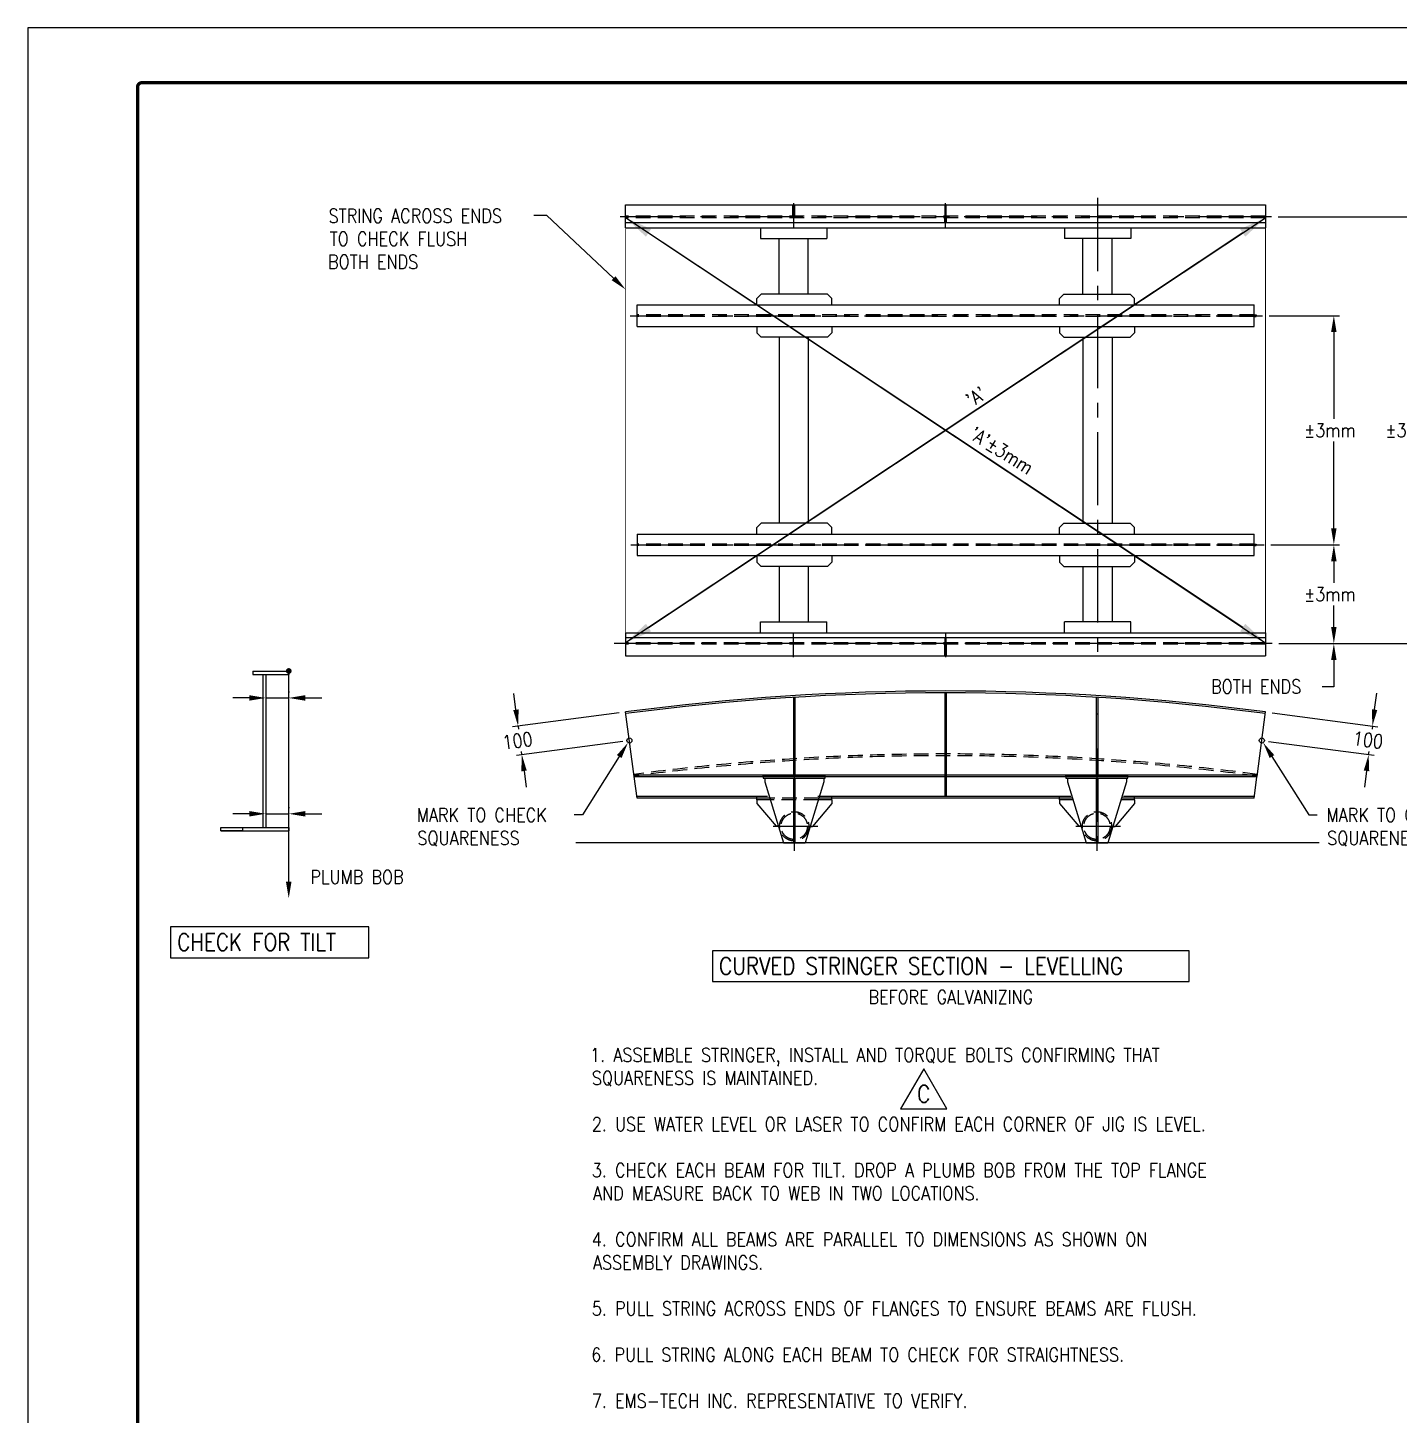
# Model space of a CAD drawing. Extents: x 0 to 13716, y 0 to 9144.
# Drawn here: x 0 to 4757, y 4330 to 9144 of the extents above; entities that cross this region are included whole.
import ezdxf
from ezdxf.enums import TextEntityAlignment as Align

# ---------------------------------------------------------------- set-up
doc = ezdxf.new("R2010")
doc.units = 0
doc.header["$LTSCALE"] = 8
doc.linetypes.add('CENTER', pattern=[50.8, 31.75, -6.35, 6.35, -6.35])
doc.linetypes.add('HIDDEN', pattern=[9.525, 6.35, -3.175])
doc.layers.get('DEFPOINTS').update_dxf_attribs({"linetype": 'CONTINUOUS'})
for name, color, linetype in [('EMS_BORDER', 7, 'CONTINUOUS'), ('EMS_CL', 1, 'CENTER'), ('EMS_DIM', 3, 'CONTINUOUS'), ('EMS_HIDDEN', 3, 'HIDDEN'), ('EMS_OBJECT', 2, 'CONTINUOUS'), ('EMS_REV', 7, 'CONTINUOUS'), ('EMS_SHEET', 252, 'CONTINUOUS'), ('EMS_TXT', 2, 'CONTINUOUS')]:
    doc.layers.add(name, color=color, linetype=linetype)
doc.styles.add('EMS', font='Romans.shx', dxfattribs={"width": 0.85, "height": 48})
doc.styles.add('EMS_M30', font='Romans.shx', dxfattribs={"width": 0.85, "height": 75})
doc.styles.add('EMS_STATUS', font='txt', dxfattribs={"oblique": 15, "height": 4.7625})
doc.styles.add('ROMANS', font='Romans', dxfattribs={"width": 0.85, "height": 48})
doc.dimstyles.get("Standard").update_dxf_attribs({"dimtxt": 2.5, "dimasz": 2.5, "dimexe": 1.25, "dimexo": 0.625, "dimtad": 1, "dimcen": 2.5, "dimazin": 3, "dimtfac": 1, "dimtmove": 0, "dimatfit": 3})

# ---------------------------------------------------------------- blocks, each defined once
blk = doc.blocks.new('EMS_BORDER')
at = {"layer": 'EMS_BORDER', "const_width": 0.762}
blk.add_lwpolyline([(900.7, 12.7), (26.4, 12.7, -0.414214), (25.4, 13.7), (25.4, 595.9, -0.414214), (26.4, 596.9), (900.7, 596.9, -0.414214), (901.7, 595.9), (901.7, 13.7, -0.414214)], format="xyb", close=True, dxfattribs=at)
at = {"layer": 'EMS_BORDER', "color": 7, "style": 'EMS_STATUS', "oblique": 15}
for tag, p in [('STATUSLINE1', (678.04, 46.72)), ('STATUSLINE2', (678.04, 40.37))]:
    blk.add_attdef(tag, text='', height=4.76, dxfattribs=at).set_placement(p, align=Align.CENTER)
at = {"layer": 'EMS_BORDER', "color": 2, "style": 'EMS', "width": 0.85}
for tag, p in [('SCALE', (608.16, 47.68)), ('DATE', (608.16, 36.58)), ('DRAWN', (608.16, 25.48)), ('CHECKED', (608.16, 14.38))]:
    blk.add_attdef(tag, text='', height=3.17, dxfattribs=at).set_placement(p, align=Align.CENTER)
at = {"layer": 'EMS_BORDER', "color": 7, "style": 'EMS', "width": 0.85}
for tag, height, p in [('DRAWINGTITLELINE1', 3.81, (856.17, 43.6)), ('DRAWINGTITLELINE2', 3.81, (856.17, 37.25)), ('DRAWINGTITLELINE3', 3.81, (856.17, 30.9)), ('PROJECTTITLELINE1', 3.81, (678.04, 23.6)), ('PROJECTTITLELINE2', 3.81, (678.04, 17.25)), ('DWGNO1', 3.97, (856.17, 15.25))]:
    blk.add_attdef(tag, text='', height=height, dxfattribs=at).set_placement(p, align=Align.CENTER)
at = {"layer": 'EMS_BORDER', "color": 2, "style": 'EMS', "oblique": 10, "width": 0.85}
blk.add_attdef('APP', text='', height=2.54, dxfattribs=at).set_placement((818.7, 15.96), align=Align.CENTER)
at = {"layer": 'EMS_BORDER', "color": 7, "style": 'EMS', "width": 0.85}
blk.add_attdef('REV', text='', height=3.81, dxfattribs=at).set_placement((893.7, 17.14), align=Align.MIDDLE_CENTER)
blk = doc.blocks.new('*U176')
at = {"layer": 'EMS_TXT', "style": 'EMS_M30', "width": 0.85}
for s, p in [('1. ASSEMBLE STRINGER, INSTALL AND TORQUE BOLTS CONFIRMING THAT', (1950.6, 5555.9)), ('SQUARENESS IS MAINTAINED.', (1956.5, 5475.9)), ('2. USE WATER LEVEL OR LASER TO CONFIRM EACH CORNER OF JIG IS LEVEL.', (1956.5, 5315.9)), ('3. CHECK EACH BEAM FOR TILT. DROP A PLUMB BOB FROM THE TOP FLANGE', (1956.5, 5155.9)), ('AND MEASURE BACK TO WEB IN TWO LOCATIONS.', (1960.4, 5075.9)), ('4. CONFIRM ALL BEAMS ARE PARALLEL TO DIMENSIONS AS SHOWN ON', (1956.5, 4915.9)), ('ASSEMBLY DRAWINGS.', (1960.4, 4835.9)), ('5. PULL STRING ACROSS ENDS OF FLANGES TO ENSURE BEAMS ARE FLUSH.', (1956.5, 4675.9)), ('6. PULL STRING ALONG EACH BEAM TO CHECK FOR STRAIGHTNESS.', (1954.5, 4515.9)), ('7. EMS-TECH INC. REPRESENTATIVE TO VERIFY.', (1956.5, 4355.9))]:
    blk.add_text(s, height=48, dxfattribs=at).set_placement(p)
blk = doc.blocks.new('*U177')
at = {"layer": 'EMS_DIM'}
blk.add_lwpolyline([(2153, 8432.2), (4293.5, 7009.9)], dxfattribs=at)
blk.add_solid([(2144.3, 8419), (2073.7, 8484.9), (2161.8, 8445.4)], dxfattribs=at)
blk = doc.blocks.new('*U178')
at = {"layer": 'EMS_DIM'}
blk.add_lwpolyline([(4214.2, 7062.6), (2073.7, 8484.9)], dxfattribs=at)
blk.add_solid([(4223, 7075.9), (4293.5, 7009.9), (4205.4, 7049.4)], dxfattribs=at)
blk = doc.blocks.new('*U179')
at = {"layer": 'EMS_DIM'}
blk.add_lwpolyline([(4214.2, 8432.2), (2073.7, 7009.9)], dxfattribs=at)
blk.add_solid([(4205.4, 8445.4), (4293.5, 8484.9), (4223, 8419)], dxfattribs=at)
blk = doc.blocks.new('*U180')
at = {"layer": 'EMS_DIM'}
blk.add_lwpolyline([(2153, 7062.6), (4293.5, 8484.9)], dxfattribs=at)
blk.add_solid([(2161.8, 7049.4), (2073.7, 7009.9), (2144.3, 7075.9)], dxfattribs=at)
blk = doc.blocks.new('*U181')
at = {"layer": 'EMS_DIM', "style": 'EMS_M30', "width": 0.85}
blk.add_text("'A'", height=48, rotation=32.2927, dxfattribs=at).set_placement((3273.5, 7826.1))
blk = doc.blocks.new('*U182')
at = {"layer": 'EMS_DIM', "style": 'EMS_M30', "width": 0.85}
blk.add_text("'A'±3mm", height=48, rotation=327.6308, dxfattribs=at).set_placement((3261.4, 7722.5))
blk = doc.blocks.new('*U183')
at = {"layer": 'EMS_DIM'}
blk.add_lwpolyline([(905.2, 6180.7), (905.2, 6912.1)], dxfattribs=at)
blk.add_solid([(914.8, 6180.7), (905.2, 6123.6), (895.7, 6180.7)], dxfattribs=at)
blk = doc.blocks.new('*U184')
at = {"layer": 'EMS_DIM'}
blk.add_lwpolyline([(4530.3, 6950.3), (4530.3, 6857.4), (4490.3, 6857.4)], dxfattribs=at)
blk.add_solid([(4520.8, 6950.3), (4530.3, 7007.4), (4539.8, 6950.3)], dxfattribs=at)
blk = doc.blocks.new('*U185')
at = {"layer": 'EMS_DIM', "style": 'ROMANS', "width": 0.85}
blk.add_text('BOTH ENDS', height=48, dxfattribs=at).set_placement((4104.3, 6834.1))
blk = doc.blocks.new('*U186')
at = {"layer": 'EMS_DIM', "style": 'ROMANS', "width": 0.85}
blk.add_text('PLUMB BOB', height=48, dxfattribs=at).set_placement((980.3, 6173.4))
blk = doc.blocks.new('*U187')
at = {"layer": 'EMS_TXT', "style": 'ROMANS', "width": 0.85}
for s, p in [('STRING ACROSS ENDS', (1043.3, 8467.6)), ('TO CHECK FLUSH', (1047.2, 8387.6)), ('BOTH ENDS', (1041.3, 8307.6))]:
    blk.add_text(s, height=48, dxfattribs=at).set_placement(p)
blk = doc.blocks.new('*U188')
at = {"layer": 'EMS_DIM'}
blk.add_lwpolyline([(2032.1, 8274.9), (1800.9, 8492.2), (1755.8, 8492.2)], dxfattribs=at)
blk.add_solid([(2038.6, 8281.8), (2073.7, 8235.7), (2025.5, 8267.9)], dxfattribs=at)
blk = doc.blocks.new('*U214')
at = {"layer": 'EMS_DIM', "style": 'ROMANS', "width": 0.85}
blk.add_text('±3mm', height=48, dxfattribs=at).set_placement((4427.3, 7154.7))
blk = doc.blocks.new('*D41')
at = {"layer": 'DEFPOINTS', "color": 0}
for p in [(4289, 7349.9), (4316.9, 7007.4), (4530.3, 7007.4)]:
    blk.add_point(p, dxfattribs=at)
at = {"layer": 'EMS_DIM'}
for p, q in [((4311.8, 7349.9), (4549.4, 7349.9)), ((4530.3, 7292.8), (4530.3, 7217.9)), ((4530.3, 7064.6), (4530.3, 7139.4)), ((4339.7, 7007.4), (4549.4, 7007.4))]:
    blk.add_line(p, q, dxfattribs=at)
for points in [[(4520.8, 7292.8), (4539.8, 7292.8), (4530.3, 7349.9)], [(4520.8, 7064.6), (4539.8, 7064.6), (4530.3, 7007.4)]]:
    blk.add_solid(points, dxfattribs=at)
at = {"layer": 'EMS_OBJECT'}
blk.add_blockref('*U214', (0, 0), dxfattribs=at)
blk = doc.blocks.new('*U215')
at = {"layer": 'EMS_DIM', "style": 'ROMANS', "width": 0.85}
blk.add_text('±3mm', height=48, dxfattribs=at).set_placement((4427.3, 7723.4))
blk = doc.blocks.new('*D42')
at = {"layer": 'DEFPOINTS', "color": 0}
for p in [(4283.4, 8144.9), (4289, 7349.9), (4530.3, 7349.9)]:
    blk.add_point(p, dxfattribs=at)
at = {"layer": 'EMS_DIM'}
for p, q in [((4306.2, 8144.9), (4549.4, 8144.9)), ((4530.3, 8087.8), (4530.3, 7786.7)), ((4530.3, 7407.1), (4530.3, 7708.2)), ((4311.8, 7349.9), (4549.4, 7349.9))]:
    blk.add_line(p, q, dxfattribs=at)
for points in [[(4520.8, 8087.8), (4539.8, 8087.8), (4530.3, 8144.9)], [(4520.8, 7407.1), (4539.8, 7407.1), (4530.3, 7349.9)]]:
    blk.add_solid(points, dxfattribs=at)
at = {"layer": 'EMS_OBJECT'}
blk.add_blockref('*U215', (0, 0), dxfattribs=at)
blk = doc.blocks.new('*U216')
at = {"layer": 'EMS_DIM', "style": 'ROMANS', "width": 0.85}
blk.add_text('±3mm', height=48, dxfattribs=at).set_placement((4709.1, 7723.4))
blk = doc.blocks.new('*D43')
at = {"layer": 'DEFPOINTS', "color": 0}
for p in [(4314.6, 8487.4), (4316.9, 7007.4), (4812.1, 7007.4)]:
    blk.add_point(p, dxfattribs=at)
at = {"layer": 'EMS_DIM'}
for p, q in [((4337.5, 8487.4), (4831.1, 8487.4)), ((4812.1, 8430.3), (4812.1, 7786.7)), ((4812.1, 7064.6), (4812.1, 7708.2)), ((4339.7, 7007.4), (4831.1, 7007.4))]:
    blk.add_line(p, q, dxfattribs=at)
for points in [[(4802.5, 8430.3), (4821.6, 8430.3), (4812.1, 8487.4)], [(4802.5, 7064.6), (4821.6, 7064.6), (4812.1, 7007.4)]]:
    blk.add_solid(points, dxfattribs=at)
at = {"layer": 'EMS_OBJECT'}
blk.add_blockref('*U216', (0, 0), dxfattribs=at)
blk = doc.blocks.new('*U217')
at = {"layer": 'EMS_DIM', "style": 'ROMANS', "width": 0.85}
blk.add_text('100', height=48, rotation=7.5, dxfattribs=at).set_placement((1649.8, 6639.6))
blk = doc.blocks.new('*D44')
at = {"layer": 'DEFPOINTS', "color": 0}
for p in [(2073.7, 6770.1), (2086.8, 6670.9), (1713.9, 6621.8)]:
    blk.add_point(p, dxfattribs=at)
at = {"layer": 'EMS_DIM'}
for p, q in [((1693.4, 6777.6), (1685.9, 6834.3)), ((2051.1, 6767.1), (1681.9, 6718.5)), ((1700.8, 6721), (1702.2, 6710.3)), ((2064.1, 6667.9), (1695, 6619.4)), ((1713.9, 6621.8), (1712.5, 6632.5)), ((1721.3, 6565.2), (1728.8, 6508.5))]:
    blk.add_line(p, q, dxfattribs=at)
for points in [[(1683.9, 6776.4), (1702.8, 6778.9), (1700.8, 6721)], [(1711.9, 6563.9), (1730.8, 6566.4), (1713.9, 6621.8)]]:
    blk.add_solid(points, dxfattribs=at)
at = {"layer": 'EMS_OBJECT'}
blk.add_blockref('*U217', (0, 0), dxfattribs=at)
blk = doc.blocks.new('*U189')
at = {"layer": 'EMS_TXT', "style": 'ROMANS', "width": 0.85}
for s, p in [('MARK TO CHECK', (1349.4, 6388.4)), ('SQUARENESS', (1351.4, 6308.4))]:
    blk.add_text(s, height=48, dxfattribs=at).set_placement(p)
blk = doc.blocks.new('*U190')
at = {"layer": 'EMS_DIM'}
blk.add_lwpolyline([(2051.5, 6615.2), (1924, 6413.3), (1895, 6413.3)], dxfattribs=at)
blk.add_solid([(2043.5, 6620.3), (2082.1, 6663.5), (2059.6, 6610.1)], dxfattribs=at)
blk = doc.blocks.new('*U191')
at = {"layer": 'EMS_DIM'}
blk.add_lwpolyline([(4315.7, 6615.2), (4443.3, 6413.3), (4472.2, 6413.3)], dxfattribs=at)
blk.add_solid([(4307.7, 6610.1), (4285.2, 6663.5), (4323.8, 6620.3)], dxfattribs=at)
blk = doc.blocks.new('*U192')
at = {"layer": 'EMS_TXT', "style": 'ROMANS', "width": 0.85}
for s, p in [('MARK TO CHECK', (4505.1, 6388.4)), ('SQUARENESS', (4507.1, 6308.4))]:
    blk.add_text(s, height=48, dxfattribs=at).set_placement(p)
blk = doc.blocks.new('*U218')
at = {"layer": 'EMS_DIM', "style": 'ROMANS', "width": 0.85}
blk.add_text('100', height=48, rotation=352.5, dxfattribs=at).set_placement((4593.8, 6655.9))
blk = doc.blocks.new('*D45')
at = {"layer": 'DEFPOINTS', "color": 0}
for p in [(4293.5, 6770.1), (4280.5, 6670.9), (4651, 6622.1)]:
    blk.add_point(p, dxfattribs=at)
at = {"layer": 'EMS_DIM'}
for p, q in [((4671.6, 6778), (4679, 6834.6)), ((4316.2, 6767.1), (4683, 6718.8)), ((4664.1, 6721.3), (4662.7, 6710.6)), ((4303.2, 6667.9), (4669.9, 6619.7)), ((4651, 6622.1), (4652.4, 6632.8)), ((4643.6, 6565.5), (4636.1, 6508.8))]:
    blk.add_line(p, q, dxfattribs=at)
for points in [[(4662.1, 6779.2), (4681, 6776.7), (4664.1, 6721.3)], [(4634.1, 6566.7), (4653, 6564.2), (4651, 6622.1)]]:
    blk.add_solid(points, dxfattribs=at)
at = {"layer": 'EMS_OBJECT'}
blk.add_blockref('*U218', (0, 0), dxfattribs=at)
blk = doc.blocks.new('EMS_REVSYMM')
at = {"layer": 'EMS_REV', "color": 2}
blk.add_lwpolyline([(5.33, 0), (0, 9.23), (-5.33, 0)], close=True, dxfattribs=at)
at = {"layer": 'EMS_REV', "style": 'EMS', "width": 0.85}
blk.add_attdef('RV', text='', height=3.97, dxfattribs=at).set_placement((0, 3.46), align=Align.MIDDLE)

msp = doc.modelspace()

# ---------------------------------------------------------------- linework, layer by layer
at = {"layer": 'EMS_CL', "color": 252}
for p, q in [((2656.567, 8534.901), (2656.567, 8452.001)), ((3183.633, 8452.001), (3183.633, 8534.901)), ((3710.698, 8553.873), (3710.698, 6939.366)), ((4314.615, 8487.424), (2055.303, 8487.424)), ((2090.009, 8144.924), (4283.38, 8144.924)), ((2091.583, 7349.924), (4288.959, 7349.924)), ((2656.567, 6959.947), (2656.567, 7042.847)), ((3183.633, 7042.847), (3183.633, 6959.947)), ((4316.887, 7007.424), (2034.279, 7007.424)), ((2658.633, 6643.253), (2658.633, 6251.579)), ((2658.633, 6639.229), (2658.633, 6410.142)), ((3708.633, 6643.253), (3708.633, 6251.579)), ((3708.633, 6639.229), (3708.633, 6410.142)), ((2585.131, 6373.221), (2740.313, 6373.221)), ((3635.131, 6373.221), (3790.313, 6373.221))]:
    msp.add_line(p, q, dxfattribs=at)
at = {"layer": 'EMS_DIM'}
for p, q in [((825.228, 6841.39), (825.228, 6837.58)), ((905.228, 6841.39), (905.228, 6837.58)), ((768.078, 6818.53), (710.928, 6818.53)), ((825.228, 6818.53), (905.228, 6818.53)), ((962.378, 6818.53), (1019.528, 6818.53)), ((768.078, 6416.573), (710.928, 6416.573)), ((825.228, 6439.433), (825.228, 6435.623)), ((825.228, 6416.573), (905.228, 6416.573)), ((905.228, 6439.433), (905.228, 6435.623)), ((905.228, 6410.521), (905.228, 6415.817)), ((962.378, 6416.573), (1019.528, 6416.573)), ((4479.36, 6315.994), (1901.495, 6315.994))]:
    msp.add_line(p, q, dxfattribs=at)
at = {"layer": 'EMS_DIM', "const_width": 3}
for points in [[(2073.716, 8529.924), (2073.716, 6964.924)], [(4293.55, 8529.924), (4293.55, 6964.924)]]:
    msp.add_lwpolyline(points, dxfattribs=at)
at = {"layer": 'EMS_DIM', "const_width": 10}
msp.add_lwpolyline([(900.228, 6912.063, 1), (910.228, 6912.063, 1)], format="xyb", close=True, dxfattribs=at)
at = {"layer": 'EMS_DIM'}
for centre in [(2086.768, 6670.933), (4280.497, 6670.933)]:
    msp.add_circle(centre, 8.76, dxfattribs=at)
for points in [[(768.078, 6828.055), (768.078, 6809.005), (825.228, 6818.53)], [(962.378, 6828.055), (962.378, 6809.005), (905.228, 6818.53)], [(768.078, 6426.098), (768.078, 6407.048), (825.228, 6416.573)], [(962.378, 6426.098), (962.378, 6407.048), (905.228, 6416.573)]]:
    msp.add_solid(points, dxfattribs=at)
at = {"layer": 'EMS_HIDDEN', "color": 252}
for p, q in [((2073.716, 8467.424), (2073.716, 8529.924)), ((4293.55, 8489.924), (2073.716, 8489.924)), ((4293.55, 8484.924), (2073.716, 8484.924)), ((3181.133, 8467.424), (3181.133, 8484.924)), ((3181.133, 8484.924), (3186.133, 8484.924)), ((3186.133, 8484.924), (3186.133, 8467.424)), ((4253.639, 8147.424), (2113.626, 8147.424)), ((4253.639, 8142.424), (2113.626, 8142.424)), ((4253.639, 7352.424), (2113.626, 7352.424)), ((4253.639, 7347.424), (2113.626, 7347.424)), ((2073.716, 7027.424), (2073.716, 6964.924)), ((4293.55, 7009.924), (2073.716, 7009.924)), ((4293.55, 7004.924), (2073.716, 7004.924)), ((3181.133, 7027.424), (3181.133, 7009.924)), ((3181.133, 7009.924), (3186.133, 7009.924)), ((3186.133, 7009.924), (3186.133, 7027.424)), ((2743.759, 6470.76), (2573.506, 6470.76)), ((2741.914, 6464.76), (2575.351, 6464.76))]:
    msp.add_line(p, q, dxfattribs=at)
for points in [[(2654.067, 8489.924), (2654.067, 8529.924), (2659.067, 8529.924), (2659.067, 8489.924)], [(3186.133, 8489.924), (3186.133, 8529.924), (3181.133, 8529.924), (3181.133, 8489.924)], [(3186.133, 7004.924), (3186.133, 6964.924), (3181.133, 6964.924), (3181.133, 7004.924)]]:
    msp.add_lwpolyline(points, close=True, dxfattribs=at)
for centre, radius in [((2658.633, 6373.221), 50.75), ((2658.633, 6373.221), 45.75), ((3708.633, 6373.221), 50.75), ((3708.633, 6373.221), 45.75)]:
    msp.add_circle(centre, radius, dxfattribs=at)
for radius, start, end in [(8292.5, 82.510364, 97.489636), (8286.5, 82.5103715, 97.4896285)]:
    msp.add_arc((3183.633, -1668.24), radius, start, end, dxfattribs=at)
at = {"layer": 'EMS_OBJECT', "color": 252}
for p, q in [((2073.716, 8529.924), (4293.55, 8529.924)), ((2073.716, 8467.424), (2073.716, 8529.924)), ((4293.55, 8529.924), (4293.55, 8449.924)), ((4293.55, 8467.424), (2073.716, 8467.424)), ((2073.716, 8449.924), (2073.716, 8467.424)), ((2073.716, 8449.924), (4293.55, 8449.924)), ((2541.567, 8449.924), (2541.567, 8412.424)), ((2771.567, 8449.924), (2771.567, 8412.424)), ((3595.698, 8449.924), (3595.698, 8412.424)), ((3825.698, 8449.924), (3825.698, 8412.424)), ((2541.567, 8412.424), (2771.567, 8412.424)), ((2605.817, 8219.924), (2605.817, 8412.424)), ((2707.317, 8219.924), (2707.317, 8412.424)), ((3825.698, 8412.424), (3595.698, 8412.424)), ((3659.948, 8219.924), (3659.948, 8412.424)), ((3761.448, 8219.924), (3761.448, 8412.424)), ((2528.633, 8204.924), (2543.633, 8219.924)), ((2528.633, 8182.424), (2528.633, 8204.924)), ((2773.633, 8219.924), (2543.633, 8219.924)), ((2788.633, 8204.924), (2773.633, 8219.924)), ((2788.633, 8182.424), (2788.633, 8204.924)), ((3578.633, 8204.924), (3593.633, 8219.924)), ((3578.633, 8182.424), (3578.633, 8204.924)), ((3593.633, 8219.924), (3823.633, 8219.924)), ((3838.633, 8204.924), (3823.633, 8219.924)), ((3838.633, 8182.424), (3838.633, 8204.924)), ((2113.626, 8182.424), (4253.639, 8182.424)), ((2113.626, 8107.424), (2113.626, 8182.424)), ((4253.639, 8107.424), (4253.639, 8182.424)), ((4253.639, 8147.424), (4260.49, 8147.424)), ((4253.639, 8142.424), (4260.49, 8142.424)), ((4260.49, 8147.424), (4260.49, 8142.424)), ((2113.626, 8107.424), (4253.639, 8107.424)), ((2528.633, 8107.424), (2528.633, 8084.924)), ((2788.633, 8107.424), (2788.633, 8084.924)), ((3578.633, 8107.424), (3578.633, 8084.924)), ((3838.633, 8107.424), (3838.633, 8084.924)), ((2528.633, 8084.924), (2543.633, 8069.924)), ((2773.633, 8069.924), (2543.633, 8069.924)), ((2605.817, 8069.924), (2605.817, 7424.924)), ((2707.317, 8069.924), (2707.317, 7424.924)), ((2788.633, 8084.924), (2773.633, 8069.924)), ((3578.633, 8084.924), (3593.633, 8069.924)), ((3593.633, 8069.924), (3823.633, 8069.924)), ((3659.948, 8069.924), (3659.948, 7424.924)), ((3761.448, 8069.924), (3761.448, 7424.924)), ((3838.633, 8084.924), (3823.633, 8069.924)), ((2528.633, 7409.924), (2543.633, 7424.924)), ((2773.633, 7424.924), (2543.633, 7424.924)), ((2788.633, 7409.924), (2773.633, 7424.924)), ((3578.633, 7409.924), (3593.633, 7424.924)), ((3593.633, 7424.924), (3823.633, 7424.924)), ((3838.633, 7409.924), (3823.633, 7424.924)), ((2113.626, 7387.424), (4253.639, 7387.424)), ((2113.626, 7387.424), (2113.626, 7312.424)), ((2528.633, 7387.424), (2528.633, 7409.924)), ((2788.633, 7387.424), (2788.633, 7409.924)), ((3578.633, 7387.424), (3578.633, 7409.924)), ((3838.633, 7387.424), (3838.633, 7409.924)), ((4253.639, 7312.424), (4253.639, 7387.424)), ((4253.639, 7352.424), (4260.49, 7352.424)), ((4253.639, 7347.424), (4260.49, 7347.424)), ((4260.49, 7352.424), (4260.49, 7347.424)), ((2113.626, 7312.424), (4253.639, 7312.424)), ((2528.633, 7312.424), (2528.633, 7289.924)), ((2528.633, 7289.924), (2543.633, 7274.924)), ((2773.633, 7274.924), (2543.633, 7274.924)), ((2605.817, 7274.924), (2605.817, 7082.424)), ((2707.317, 7274.924), (2707.317, 7082.424)), ((2788.633, 7289.924), (2773.633, 7274.924)), ((2788.633, 7312.424), (2788.633, 7289.924)), ((3578.633, 7312.424), (3578.633, 7289.924)), ((3578.633, 7289.924), (3593.633, 7274.924)), ((3593.633, 7274.924), (3823.633, 7274.924)), ((3659.948, 7274.924), (3659.948, 7082.424)), ((3761.448, 7274.924), (3761.448, 7082.424)), ((3838.633, 7289.924), (3823.633, 7274.924)), ((3838.633, 7312.424), (3838.633, 7289.924)), ((2541.567, 7082.424), (2771.567, 7082.424)), ((2541.567, 7044.924), (2541.567, 7082.424)), ((2771.567, 7044.924), (2771.567, 7082.424)), ((3825.698, 7082.424), (3595.698, 7082.424)), ((3595.698, 7044.924), (3595.698, 7082.424)), ((3825.698, 7044.924), (3825.698, 7082.424)), ((2073.716, 7044.924), (4293.55, 7044.924)), ((2073.716, 7044.924), (2073.716, 7027.424)), ((4293.55, 7044.924), (4293.55, 6964.924)), ((4293.55, 7027.424), (2073.716, 7027.424)), ((2073.716, 7027.424), (2073.716, 6964.924)), ((2073.716, 6964.924), (4293.55, 6964.924)), ((780.228, 6912.063), (905.228, 6912.063)), ((780.228, 6912.063), (780.228, 6900.063)), ((780.228, 6900.063), (905.228, 6900.063)), ((815.228, 6900.063), (815.228, 6369.063)), ((825.228, 6900.063), (825.228, 6369.063)), ((905.228, 6912.063), (905.228, 6900.063)), ((3181.133, 6836.759), (3181.133, 6551.88)), ((3186.133, 6836.759), (3186.133, 6551.88)), ((2656.133, 6820.386), (2656.133, 6551.88)), ((2661.133, 6820.386), (2661.133, 6551.88)), ((3706.133, 6820.386), (3706.133, 6551.88)), ((3711.133, 6820.386), (3711.133, 6551.88)), ((2103.232, 6545.88), (2073.716, 6770.078)), ((2656.133, 6762.289), (2661.133, 6762.289)), ((3711.133, 6762.289), (3706.133, 6762.289)), ((4264.033, 6545.88), (4293.55, 6770.078)), ((4264.033, 6545.88), (4293.55, 6770.078)), ((3181.133, 6618.259), (3181.133, 6479.052)), ((3186.133, 6618.259), (3186.133, 6479.052)), ((2102.442, 6551.88), (4264.823, 6551.88)), ((2551.133, 6545.88), (2551.133, 6551.88)), ((2766.133, 6545.88), (2766.133, 6551.88)), ((3601.133, 6545.88), (3601.133, 6551.88)), ((3816.133, 6545.88), (3816.133, 6551.88)), ((4253.639, 6470.76), (4264.534, 6553.512)), ((2103.232, 6545.88), (4264.033, 6545.88)), ((2113.626, 6470.76), (2103.736, 6545.88)), ((2556.133, 6539.88), (2556.133, 6527.38)), ((2556.133, 6527.38), (2621.133, 6315.994)), ((2656.133, 6539.88), (2656.133, 6319.88)), ((2661.133, 6539.88), (2661.133, 6319.88)), ((2761.133, 6527.38), (2696.133, 6315.994)), ((2761.133, 6539.88), (2761.133, 6527.38)), ((3606.133, 6539.88), (3606.133, 6527.38)), ((3606.133, 6527.38), (3671.133, 6315.994)), ((3706.133, 6539.88), (3706.133, 6319.88)), ((3711.133, 6539.88), (3711.133, 6319.88)), ((3811.133, 6527.38), (3746.133, 6315.994)), ((3811.133, 6539.88), (3811.133, 6527.38)), ((2566.035, 6476.76), (2112.836, 6476.76)), ((2568.098, 6470.76), (2113.626, 6470.76)), ((2528.633, 6470.76), (2528.633, 6476.76)), ((2573.506, 6470.76), (2528.633, 6470.76)), ((2528.633, 6464.76), (2528.633, 6470.76)), ((2528.633, 6464.76), (2528.633, 6452.26)), ((2575.351, 6464.76), (2528.633, 6464.76)), ((2528.633, 6452.26), (2596.133, 6373.101)), ((2788.633, 6452.26), (2721.883, 6373.052)), ((3620.163, 6470.76), (2738.832, 6470.76)), ((3618.123, 6476.76), (2740.871, 6476.76)), ((2788.633, 6464.76), (2741.914, 6464.76)), ((2788.633, 6470.76), (2743.759, 6470.76)), ((2788.633, 6470.76), (2788.633, 6476.76)), ((2788.633, 6464.76), (2788.633, 6470.76)), ((2788.633, 6464.76), (2788.633, 6452.26)), ((3578.633, 6470.76), (3578.633, 6476.76)), ((3623.506, 6470.76), (3578.633, 6470.76)), ((3578.633, 6464.76), (3578.633, 6470.76)), ((3578.633, 6464.76), (3578.633, 6452.26)), ((3625.351, 6464.76), (3578.633, 6464.76)), ((3578.633, 6452.26), (3646.133, 6373.101)), ((3838.633, 6452.26), (3771.883, 6373.052)), ((3838.633, 6464.76), (3791.914, 6464.76)), ((3838.633, 6470.76), (3793.759, 6470.76)), ((4253.639, 6470.76), (3799.167, 6470.76)), ((4254.429, 6476.76), (3801.23, 6476.76)), ((3838.633, 6470.76), (3838.633, 6476.76)), ((3838.633, 6464.76), (3838.633, 6470.76)), ((3838.633, 6464.76), (3838.633, 6452.26)), ((670.228, 6357.063), (905.228, 6357.063)), ((745.228, 6369.063), (905.228, 6369.063)), ((745.228, 6369.063), (745.228, 6357.063)), ((905.228, 6369.063), (905.228, 6357.063)), ((2607.883, 6373.101), (2596.133, 6373.101)), ((2709.383, 6373.052), (2721.883, 6373.052)), ((3657.883, 6373.101), (3646.133, 6373.101)), ((3759.383, 6373.052), (3771.883, 6373.052)), ((2621.133, 6315.994), (2696.133, 6315.994)), ((2656.133, 6319.88), (2661.133, 6319.88)), ((3671.133, 6315.994), (3746.133, 6315.994)), ((3706.133, 6319.88), (3711.133, 6319.88))]:
    msp.add_line(p, q, dxfattribs=at)
for points in [[(2766.133, 6545.88), (2551.133, 6545.88), (2551.133, 6539.88), (2766.133, 6539.88)], [(3816.133, 6545.88), (3601.133, 6545.88), (3601.133, 6539.88), (3816.133, 6539.88)], [(745.228, 6357.063), (670.228, 6357.063), (670.228, 6369.063), (745.228, 6369.063)]]:
    msp.add_lwpolyline(points, close=True, dxfattribs=at)
for radius, start, end in [(8511, 82.506732, 97.493268), (8505, 82.5067367, 97.4932633)]:
    msp.add_arc((3183.633, -1668.24), radius, start, end, dxfattribs=at)
at = {"layer": 'EMS_SHEET'}
msp.add_lwpolyline([(0, 9144), (0, 0), (13716, 0), (13716, 9144)], close=True, dxfattribs=at)
at = {"layer": 'EMS_TXT'}
for points in [[(494.825, 6024.125), (494.825, 5916.968), (1182.944, 5916.968), (1182.944, 6024.125)], [(2374.565, 5941.337), (2374.565, 5834.181), (4028.717, 5834.181), (4028.717, 5941.337)]]:
    msp.add_lwpolyline(points, close=True, dxfattribs=at)

# ---------------------------------------------------------------- block references
at = {"layer": 'EMS_OBJECT', "xscale": 15, "yscale": 15, "zscale": 15}
msp.add_blockref('EMS_BORDER', (0, 0), dxfattribs=at)
at = {"layer": 'EMS_OBJECT'}
for name in ['*U187', '*U188', '*U177', '*U178', '*U179', '*U180', '*U181', '*U182', '*U184', '*U183', '*U185', '*U190', '*U191', '*U189', '*U192', '*U186', '*U176']:
    msp.add_blockref(name, (0, 0), dxfattribs=at)
at = {"layer": 'EMS_REV', "xscale": 15, "yscale": 15, "zscale": 15}
msp.add_blockref('EMS_REVSYMM', (3107.694, 5392.859), dxfattribs=at).add_auto_attribs({'RV': 'C'})

# ---------------------------------------------------------------- texts
at = {"layer": 'EMS_TXT', "color": 7, "style": 'ROMANS', "width": 0.85}
for s, p in [('CHECK FOR TILT', (518.308, 5941.611)), ('CURVED STRINGER SECTION - LEVELLING', (2398.048, 5858.823))]:
    msp.add_text(s, height=59.53125, dxfattribs=at).set_placement(p)
at = {"layer": 'EMS_TXT', "color": 3, "style": 'ROMANS', "width": 0.85}
msp.add_text('BEFORE GALVANIZING', height=47.625, dxfattribs=at).set_placement((3201.641, 5756.912), align=Align.CENTER)

# ---------------------------------------------------------------- dimensions: what is measured, and where the dimension line sits
at = {"layer": 'EMS_DIM'}
for base, p1, p2, picture, middle in [((4812.057, 7007.424), (4314.615, 8487.424), (4316.887, 7007.424), '*D43', (4812.057, 7747.424)), ((4530.304, 7349.924), (4283.38, 8144.924), (4288.959, 7349.924), '*D42', (4530.304, 7747.424)), ((4530.304, 7007.424), (4288.959, 7349.924), (4316.887, 7007.424), '*D41', (4530.304, 7178.674))]:
    dim = msp.add_linear_dim(base=base, p1=p1, p2=p2, angle=90, text='±3mm', dimstyle='Standard', dxfattribs=at)
    dim.commit()
    dim.dimension.update_dxf_attribs({"geometry": picture, "text_midpoint": middle})
for base, p1, p2, angle, picture, middle in [((1713.876, 6621.841), (2073.716, 6770.078), (2086.768, 6670.933), 97.499999, '*D44', (1707.35, 6671.413)), ((4651.045, 6622.149), (4293.55, 6770.078), (4280.497, 6670.933), 82.500001, '*D45', (4657.572, 6671.722))]:
    dim = msp.add_linear_dim(base=base, p1=p1, p2=p2, angle=angle, dimstyle='Standard', dxfattribs=at)
    dim.commit()
    dim.dimension.update_dxf_attribs({"geometry": picture, "text_midpoint": middle})

doc.saveas('drawing.dxf')
